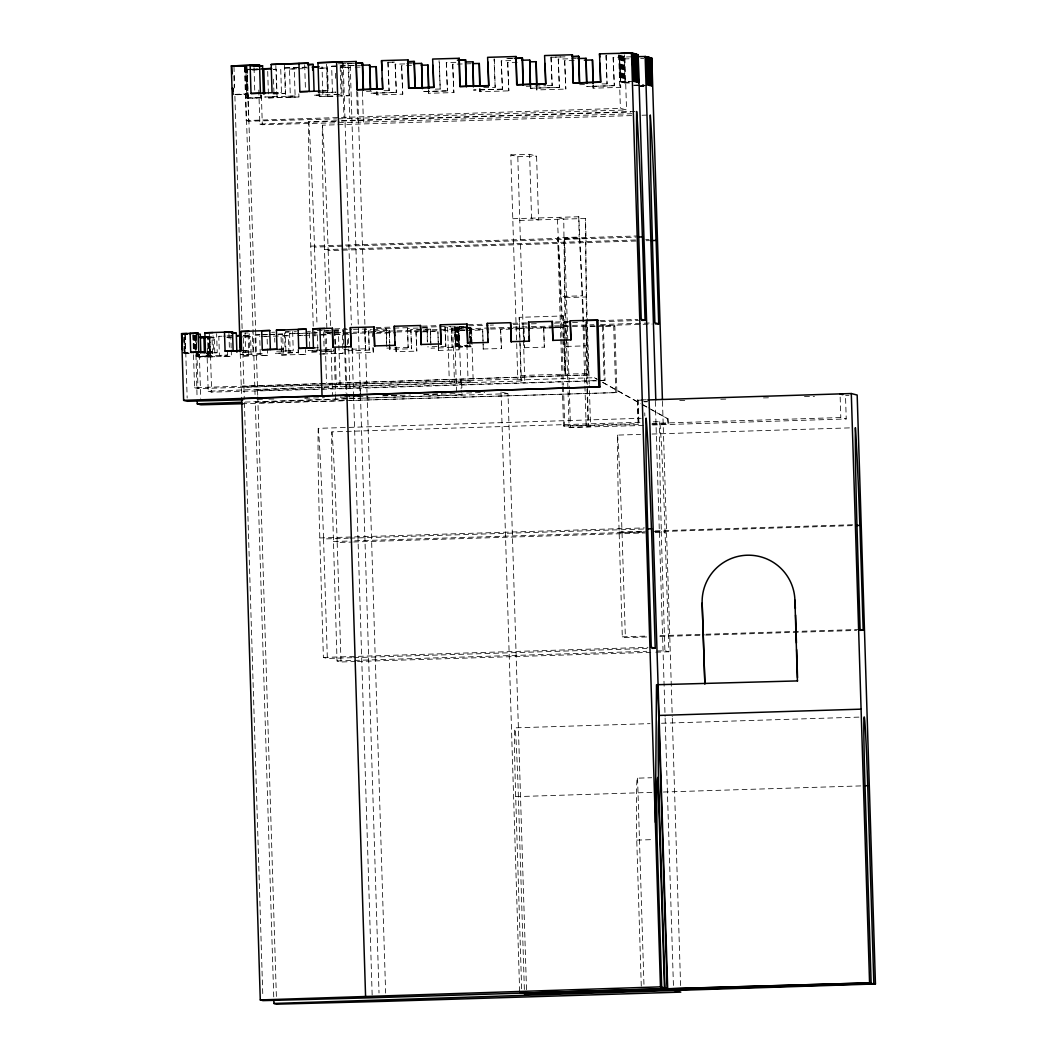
<?xml version="1.0" encoding="UTF-8"?>
<svg xmlns="http://www.w3.org/2000/svg" width="1057" height="1057" viewBox="0 0 1057 1057"><rect width="100%" height="100%" fill="white"/><g stroke="black" fill="none" stroke-linecap="round" stroke-linejoin="round"><path stroke-width="0.75" stroke-dasharray="5 3.75" d="M565.151 342.864L565.495 374.218L563.46 315.951L519.198 317.338L520.929 379.886L594.483 377.719L597.311 379.304M563.46 315.951L565.046 374.112L563.341 339.469M251.249 69.207L244.973 69.445L258.516 69.154M252.808 69.154L257.512 68.982M307.31 67.252L294.242 67.727L295.114 96.015L285.707 96.253L284.835 67.978L306.081 67.186M354.254 65.521L341.054 66.01L341.926 94.284L332.519 94.522L331.647 66.247L356.685 65.362M273.353 69.392L276.221 69.286L277.093 97.574L268.518 97.891L267.646 69.617M268.518 97.891L290.358 97.323L289.486 69.035L296.634 68.771M318.329 68.295L326.904 67.965L327.776 96.253L319.214 96.57L319.069 91.853M340.209 67.714L348.784 67.397L349.656 95.685L341.081 96.002L340.209 67.714L353.884 67.357M273.367 92.791L281.453 92.487L280.634 65.772M328.278 90.757L320.35 91.061L328.278 90.757L327.445 64.054M273.591 93.875L285.284 93.478L284.399 65.19M318.051 92.725L336.007 92.157L318.818 92.606M295.114 96.015L264.673 97.033L274.067 96.795L273.486 77.941M338.755 94.403L313.493 95.236L322.9 94.985L322.028 66.71M290.358 97.323L298.933 97.006L298.84 93.862M244.55 67.159L246.202 120.564L620.38 108.343L626.537 109.941L624.832 54.911M258.806 90.096L259.863 124.092L339.693 121.145M341.319 121.079L630.738 111.976M242.41 352.166L245.62 352.087L245.039 333.047L247.972 332.942M271.715 332.321L274.648 332.202M285.892 351.03L285.298 332.004L292.657 331.726L293.238 350.765L278.374 351.228M307.468 331.422L310.414 331.303M319.32 350.158L324.142 350.039L323.548 331L330.894 330.722M227.374 351.981L227.466 355.152L219.394 355.363L218.812 336.324L225.352 336.086M231.906 335.835L226.991 336.02L231.787 335.941M248.144 335.333L243.242 335.518L248.144 335.333L248.739 354.372L240.679 354.571L263.655 353.818L255.583 354.029L255.001 334.99L259.89 334.805M261.528 334.752L268.055 334.501M269.694 334.448L274.582 334.263L274.833 342.191M298.14 349.365L298.233 352.549L290.173 352.747L289.578 333.708L317.364 332.783L317.946 351.809L309.886 352.021L333.417 351.241L333.312 348.07M330.669 332.189L324.75 332.413L332.823 332.202M206.511 336.866L211.981 336.668L212.576 355.707L204.503 355.905L227.466 355.152M263.061 334.778L267.963 334.607M269.588 334.541L274.49 334.356M282.655 334.065L276.128 334.303L282.655 334.065L283.25 353.091L275.177 353.302L298.233 352.549M297.638 333.51L317.364 332.783M334.237 332.149L338.465 332.004L340.156 386.36L208.203 391.222L207.027 353.342M206.987 337.923L214.333 337.645L214.928 356.685L207.568 356.962L207.423 352.206M227.902 337.328L230.836 337.223L231.179 348.321M243.823 356.011L251.183 355.733L250.588 336.707L243.242 336.972L243.823 356.011L267.659 355.311L267.461 348.969M261.185 336.496L267.064 336.271L267.408 347.383M281.638 355.033L288.997 354.756L288.402 335.716L281.056 335.994L281.638 355.033L305.737 354.32L305.592 349.55M297.797 335.558L303.676 335.333M319.531 354.042L326.877 353.765L326.283 334.725L299.422 335.518M335.307 344.106L335.016 334.58L342.362 334.303L342.957 353.342L335.598 353.619L335.36 345.692M206.974 351.875L213.527 351.637L212.986 334.184M243.678 350.528L249.69 350.303L249.148 332.849M278.533 349.246L285.073 348.995L284.478 329.956M206.604 353.104L217.227 352.747L216.632 333.708M245.62 352.087L252.98 351.809L252.385 332.77M324.142 350.039L331.488 349.761L308.063 350.462L317.708 350.211M231.232 349.907L231.43 356.249L224.084 356.526L223.978 353.355M267.659 355.311L260.313 355.588L259.718 336.549M305.737 354.32L298.378 354.597L298.233 349.827M193.523 354.756L194.554 387.694L588.392 374.944L586.714 320.588M322.359 387.39L254.909 389.888L257.578 390.575L319.558 388.95M323.997 387.338L524.748 380.877L517.798 156.713L510.808 154.903L517.771 379.067L524.748 380.877M245.065 402.096L461.314 394.842L461.169 390.231M273.737 996.87L255.292 402.188L347.409 398.793M349.048 398.74L360.569 398.304L379.014 992.985M338.359 63.79L351.215 63.433M387.959 62.284L389.095 90.638L387.959 62.284L394.499 62.086M508.126 58.545L514.389 58.36M551.014 57.21L552.15 85.564L551.014 57.21L563.976 56.814M354.544 63.407L343.261 63.75L351.373 325.041M388.223 62.35L396.388 62.099M506.818 58.663L514.653 58.426M551.278 57.276L565.852 56.827M606.19 55.572L607.062 83.86L605.925 55.506L609.387 55.466M357.451 65.402L360.543 65.309M395.199 64.16L396.335 92.514L395.199 64.16L405.254 63.922M406.641 63.803L411.794 63.711M446.305 62.561L447.428 90.915L446.305 62.561L459.703 62.231M501.269 60.857L502.405 89.211L501.269 60.857L514.059 60.526M558.255 59.086L559.391 87.427L558.255 59.086L576.329 58.597M613.166 57.369L614.302 85.723L613.166 57.369L630.752 56.827M245.409 67.331L246.823 97.984L245.937 69.696L250.853 69.537M252.478 69.485L259.018 69.286M260.326 69.617L245.937 69.696M401.62 65.811L402.743 94.165L401.62 65.811L405.135 65.785M406.522 65.666L411.675 65.574M452.713 64.226L453.849 92.58L452.713 64.226L471.052 63.724M507.69 62.508L508.827 90.862L507.69 62.508L520.48 62.191M564.676 60.738L565.812 89.092L564.676 60.738L576.276 60.447M619.587 59.033L620.723 87.374L619.587 59.033L631.029 58.743M640.634 58.452L643.832 58.346M619.058 54.977L619.891 81.693L629.695 81.389M619.891 81.693L634.094 81.574M620.182 55.268L621.014 81.984L629.827 81.891M234.799 94.403L245.739 93.914M621.49 55.611L622.322 82.327L630.487 82.063M235.658 94.628L247.536 94.377L234.469 94.786M622.322 82.327L629.47 82.274M622.771 55.942L623.59 82.657L630.131 82.446M623.59 82.657L630.765 82.605M624.053 56.272L624.885 82.988L630.329 82.974M371.483 91.193L363.476 91.444M384.035 90.717L389.095 90.638M435.259 89.132L440.201 89.052L439.316 60.764M483.762 87.612L495.165 87.335L494.293 59.06M526.294 86.291L545.756 85.762M547.09 85.643L552.15 85.564M584.521 84.56L579.698 84.705M601.975 83.939L607.062 83.86M396.071 92.448L370.465 93.241L396.335 92.514M447.177 90.849L422.219 91.629L447.428 90.915M502.141 89.145L473.47 90.03L502.405 89.211M530.231 85.115L530.337 88.26L559.127 87.361M614.038 85.657L586.675 86.502L614.302 85.723M530.337 88.26L559.391 87.427M633.539 85.221L643.356 84.917M634.041 85.353L643.845 85.049M646.752 85.326L634.662 85.511M246.321 97.852L259.903 97.574L259.797 94.43M644.149 85.591L636.578 86M246.717 67.661L247.682 98.195L261.198 97.905L261.105 94.76M247.682 98.195L261.198 97.905M640.516 86.079L643.792 85.974M640.172 86.463L643.977 86.502M376.781 91.761L376.873 94.892L402.743 94.165M428.547 90.149L428.64 93.28L453.849 92.58M479.799 88.55L479.891 91.695L508.827 90.862M536.612 85.207L536.758 89.924L565.812 89.092M593.003 85.022L593.096 88.167L620.723 87.374M338.332 118.846L626.537 109.941M313.242 326.256L310.758 246.122A150.358 2.933 88.2 0 1 308.75 121.674L340.05 120.696M341.702 120.643L634.98 111.514M259.863 124.092L262.308 124.713L363.397 122.084L631.954 113.72M330.841 334.038L326.996 333.047L324.512 249.677A150.358 2.933 88.2 0 1 322.398 125.202L632.152 115.557M642.035 115.253L648.628 115.041M510.808 154.903L529.597 154.322L536.573 156.119L538.555 219.935L531.579 218.138L529.597 154.322M517.798 156.713L536.573 156.119M512.79 218.72L578.774 216.751L586.926 387.496M519.397 220.424L585.472 218.482L586.093 238.274A103.309 2.008 88.2 0 0 586.543 296.951L589.251 384.021M560.778 337.566L557.686 237.719L579.13 237.059A78.813 1.533 88.2 0 1 582.13 295.815L584.878 384.523M310.85 246.149L343.802 245.132M345.362 245.052L638.639 235.922M643.515 425.482L569.128 427.398L565.099 297.625A103.309 2.008 88.2 0 1 564.649 238.948L586.093 238.274M308.75 121.674A144.175 2.814 88.2 0 1 314.497 247.1L635.878 237.112M324.42 249.65L635.904 239.979M645.695 239.648L649.09 239.569M322.398 125.202A144.175 2.814 88.2 0 1 328.159 250.615L636.261 241.022M646.144 240.719L649.54 240.639M557.686 237.719A78.813 1.533 88.2 0 1 560.686 296.488L582.13 295.815M565.099 297.625L586.543 296.951M334.765 328.859L346.3 328.489M375.962 327.578L392.438 327.062M422.087 326.137L438.563 325.622M468.225 324.697L484.701 324.182M512.711 323.31L527.535 322.847M555.546 321.975L568.732 321.566M600.032 320.588L637.926 319.412M317.179 330.511L323.772 330.299M333.655 329.995L351.783 329.427M353.434 329.388L366.607 328.965M376.49 328.661L407.804 327.683M422.628 327.221L450.639 326.349M468.766 325.794L488.532 325.173M490.184 325.12L493.474 325.028M513.253 324.407L529.729 323.891M531.367 323.838L536.309 323.693M554.436 323.125L570.912 322.61M572.564 322.557L577.505 322.411M600.574 321.685L638.468 320.509M333.721 330.722L343.314 330.418L343.512 336.76M364.678 329.692L365.484 348.784L364.678 329.692L371.456 329.546M372.87 329.44L386.201 329.084L386.743 346.537M407.54 328.357L408.134 347.396L407.54 328.357L427.094 327.815L427.53 342.085M445.01 327.194L445.829 346.286L445.01 327.194L466.375 326.521M456.545 392.002L454.523 326.957L455.62 346.128L455.038 327.089L465.582 326.758M455.038 327.089L456.307 346.3L455.726 327.26L465.556 327.181M456.188 327.379L457.1 346.511L456.505 327.472L464.552 327.366M457.007 327.604L457.602 346.63L457.324 327.683L469.955 327.445L470.444 343.314M464.935 330.59L458.262 330.722L458.857 349.761L458.236 327.921L470.801 327.67L471.197 340.367M333.616 332.083L344.053 331.766M368.642 331L369.223 350.039L368.642 331L389.412 330.418L389.808 343.102M410.882 329.678L411.477 348.718L410.882 329.678L430.437 329.137L430.926 345.005M451.365 328.423L452.171 347.515L451.365 328.423L471.528 327.855L473.219 382.211L340.156 386.36M326.996 333.047L351.717 332.281M353.368 332.228L488.466 328.014M490.118 327.974L511.535 327.3M513.187 327.247L529.663 326.732M531.301 326.692L552.732 326.018M554.37 325.966L570.846 325.45M572.498 325.397L593.915 324.737M600.508 324.525L651.588 322.94M334.131 333.933L375.327 332.651M376.966 332.598L395.093 332.03M396.745 331.99L421.452 331.211M423.104 331.158L441.231 330.603M442.87 330.55L467.59 329.784M469.242 329.731L489.008 329.11M490.659 329.057L530.191 327.829M531.843 327.776L553.26 327.115M554.912 327.062L597.747 325.728M599.398 325.675L652.116 324.037M602.49 325.979L603.402 326.203L605.08 380.573L604.168 380.335L602.49 325.979L614.83 325.913L616.905 392.583L245.013 403.655M519.331 328.674L552.573 327.762M554.212 327.71L564.042 327.406M375.777 333.299L395.728 332.744M415.996 332.043L416.802 351.135L415.996 332.043L437.902 331.422L438.496 350.462L437.902 331.422M466.335 330.471L482.679 330.035L483.274 349.074L482.679 330.035M500.595 329.414L501.414 348.506L500.595 329.414L523.836 328.753L524.417 347.793L523.836 328.753M543.721 328.066L544.315 347.106L543.721 328.066L565.799 327.379L566.605 346.471M566.393 346.419L586.503 345.85L585.697 326.758L595.355 326.454M596.954 326.415L614.83 325.913M182.438 352.787L189.163 352.668M183.337 353.012L188.45 352.946M183.759 337.381L184.248 353.249L189.401 353.183M184.645 337.619L185.134 353.474L188.344 353.382M185.134 353.474L188.688 353.461M365.484 348.784L343.895 349.457M408.359 347.449L386.796 348.123M445.829 346.286L427.675 346.855M455.356 346.062L467.419 345.679M456.056 346.234L468.119 345.864M456.769 346.419L468.846 346.049M457.602 346.63L469.982 346.339L469.955 327.445M457.324 327.683L458.474 346.868L470.537 346.485M458.236 327.921L459.333 347.079L471.686 346.788L471.25 341.953M369.448 350.092L347.845 350.765M389.637 344.635L389.782 349.391L411.688 348.77M452.171 347.515L431.031 348.176M207.436 348.123L207.687 356.05L196.113 356.315L196.325 351.651M214.333 337.645L209.801 337.712L210.396 356.751L209.471 337.632L209.537 356.526L207.952 337.236L208.546 356.275L197.329 356.632L197.223 353.448M197.831 353.606L197.936 356.777L209.141 356.434M197.936 356.777L210.066 356.671M198.756 353.844L199.178 357.107L210.396 356.751M352.536 348.308L352.681 353.078L373.293 352.496L373.147 347.74M395.952 346.96L396.111 351.717L416.802 351.135M438.272 350.409L459.082 349.827M483.049 349.008L501.414 348.506M524.206 347.727L544.527 347.158M520.784 375.486L586.939 373.557L585.472 218.482M588.392 374.944L241.26 386.36L243.929 387.047L318.95 385.092M517.771 379.067L320.588 385.039M194.554 387.694L198.003 388.593L468.053 380.877L473.219 382.211M604.168 380.335L321.196 388.91M208.203 391.222L211.651 392.121L349.959 388.514L596.848 380.824M598.5 380.771L605.08 380.573M358.508 396.349L340.539 396.851M383.083 395.582L399.467 395.08M424.042 394.314L442.064 393.746M466.639 392.993L484.661 392.424M340.499 397.247L367.862 396.388M382.66 395.926L410.592 395.054M423.738 394.644L456.598 393.627L462.068 395.041L461.922 390.429M360.054 393.6L360.199 398.212L508.021 393.719L526.518 990.039M616.905 392.583L346.035 400.59M637.424 400.035L638.19 400.233L638.93 423.831L638.164 423.632L637.424 400.035L647.241 399.731M638.19 400.233L648.047 399.929M643.634 401.634L646.91 401.541M679.743 400.511L688.133 400.326M720.768 399.242L729.158 399.044M763.445 397.908L771.835 397.709M804.469 396.626L814.498 396.388M845.692 395.41L848.969 395.318M644.4 401.845L647.677 401.739M352.073 657.692L327.353 658.458L323.389 657.428L319.809 538.013A130.923 2.55 88.2 0 1 318.263 428.349L641.189 418.295M355.839 661.523L341.015 661.986L337.038 660.955L333.47 541.541A130.923 2.55 88.2 0 1 331.911 431.864L640.014 422.272M653.2 421.862L659.793 421.664A125.624 2.444 88.2 0 1 665.064 532.292L668.883 651.773L652.407 652.288M562.311 386.677L563.526 425.958L638.164 423.632M563.526 425.958L640.568 424.597M652.063 423.421L840.804 417.541L846.234 418.955L845.547 396.93M651.944 424.253L668.196 423.738L668.05 418.863L648.245 407.791M569.128 427.398L590.572 426.737L589.304 385.66M652.565 424.98L846.234 418.955M646.712 636.961L625.387 637.635L622.296 636.829L619.138 532.015A130.011 2.537 88.2 0 1 617.579 435.101L640.529 434.387M652.01 434.031L850.449 427.86M319.676 537.973L644.4 527.905M318.263 428.349A125.624 2.444 88.2 0 1 323.534 538.964L348.361 538.224M349.893 538.145L644.929 528.989M619.045 531.988L645.378 531.195M655.129 530.865L856.936 524.602M333.338 541.501L348.295 541.078M354.756 540.827L644.876 531.843M654.613 531.499L661.352 531.327A130.923 2.55 88.2 0 1 659.793 421.664M617.579 435.101A124.885 2.431 88.2 0 1 622.031 532.754L645.1 532.067M654.825 531.737L853.382 525.593M331.911 431.864A125.624 2.444 88.2 0 1 337.183 542.492L352.126 542.056M353.659 541.977L645.404 532.926M655.181 532.596L665.183 532.318M622.296 636.829L646.897 636.063M660.017 635.653L704.292 634.279M705.931 634.226L860.094 629.43M659.832 636.552L704.107 635.178M705.746 635.125L856.632 630.434M323.389 657.428L647.967 647.32M353.712 657.639L646.99 648.509M337.038 660.955L646.792 651.31M656.674 651.006L664.919 650.755L668.883 651.773M357.491 661.471L650.768 652.341M521.656 988.797L515.697 796.648A68.784 1.334 88.2 0 1 514.891 727.837L650.015 723.635M661.55 723.265L859.275 717.108M641.282 986.181L636.75 840.117A179.003 3.488 88.2 0 1 637.556 778.163L651.667 777.727M515.697 796.648L653.49 792.327M663.373 792.023L865.022 785.774M636.75 840.117L653.992 839.575M252.253 70.013L258.41 69.854M273.089 69.366L276.221 69.286M289.486 69.035L307.111 68.586M320.496 68.137L326.904 67.965M355.231 67.225L360.08 67.106M272.798 93.796L285.284 93.478M277.093 97.574L298.933 97.006M327.776 96.253L335.598 96.042M337.157 96.002L349.656 95.685M319.214 96.57L337.963 96.081M246.202 120.564L248.659 121.198L336.707 118.899M245.039 333.047L248.197 332.968M285.298 332.004L296.383 331.713M323.548 331L330.524 330.815M226.779 337.408L231.721 337.275M242.357 336.919L250.588 336.707M264.646 336.417L288.402 335.716M319.782 334.897L326.283 334.725M335.016 334.58L348.268 334.157L348.678 347.33M202.508 353.13L217.227 352.747M243.308 352.06L252.98 351.809M276.709 351.188L293.238 350.765M207.568 356.962L231.43 356.249M322.742 353.963L342.957 353.342M304.654 397.789L307.917 397.696M268.914 399.15L273.816 399.017M304.839 398.212L324.433 397.696M344.41 400.629L257.961 402.889L255.292 402.188M331.647 66.247L341.054 66.01M284.835 67.978L294.242 67.727M272.059 92.725L281.453 92.487M289.578 333.708L296.026 333.55M255.001 334.99L259.837 334.858M218.812 336.324L222.036 336.245M203.922 336.879L211.981 336.668M315.039 347.819L318.263 347.74M278.625 349.167L285.073 348.995M241.617 350.514L249.69 350.303M207.08 351.809L213.527 351.637M325.345 351.452L333.417 351.241M624.885 82.988L624.542 54.845M593.096 88.167L593.254 85.089M536.758 89.924L536.864 85.273M495.165 87.335L494.029 58.994M479.891 91.695L480.05 88.616M440.201 89.052L439.065 60.698M428.64 93.28L428.798 90.215M376.873 94.892L377.045 91.827M578.774 216.751L579.13 237.059M314.497 247.1L317.034 325.609M328.159 250.615L330.577 325.86M471.528 327.855L471.581 343.604M427.094 327.815L427.305 342.032M430.437 329.137L430.714 344.939M594.483 377.719L596.861 379.186M469.982 346.339L469.083 327.221M459.333 347.079L459.029 328.119L461.116 388.685M386.201 329.084L386.532 346.485M389.412 330.418L389.584 343.049M372.698 333.457L372.579 336.575M343.314 330.418L343.631 347.819M649.209 408.464L668.05 418.863M389.782 349.391L389.861 344.688M396.111 351.717L396.177 347.013M668.196 423.738L667.601 418.744M373.293 352.496L372.923 347.674M352.681 353.078L352.747 348.374M502.366 392.253L508.021 393.719M590.572 426.737L588.577 426.222L587.322 386.003M195.519 337.275L197.078 397.366M207.687 356.05L207.225 352.787M208.546 356.275L207.608 337.157M354.716 396.798L353.593 396.507L372.196 996.13M184.248 353.249L184.103 337.474M661.206 531.288L664.919 650.755M622.031 532.754L625.387 637.635M323.534 538.964L327.353 658.458M337.183 542.492L341.015 661.986M602.979 382.475L641.163 403.827M642.59 404.62L646.831 406.998M602.53 382.357L640.727 403.721M642.141 404.501L647.796 407.672M519.198 317.338L521.365 380.005M563.262 337.817L557.316 217.412L563.764 219.076L565.125 341.213M840.17 397.102L840.804 417.541M662.475 401.343L672.252 716.527M672.305 718.179L680.748 990.462M655.3 401.343L665.078 716.421M665.13 718.073L673.573 990.25M644.744 412.851L644.849 415.996M637.648 400.101L638.388 423.698M623.392 56.1L624.225 82.816M622.097 55.77L622.93 82.486M620.829 55.44L621.661 82.155M619.561 55.109L620.393 81.825M618.728 54.938L620.38 108.343M637.556 778.163L643.977 985.243M613.694 325.622L615.769 392.292M585.855 321.989L587.481 374.707M586.939 373.557L587.282 384.391M586.979 389.095L588.128 426.103M584.931 386.162L586.159 425.601M564.649 238.948L567.807 340.737M567.86 342.389L569.287 388.355M569.327 389.993L570.503 427.755M560.686 296.488L561.954 337.553M562.007 339.191L563.434 385.197M563.487 386.836L564.702 426.262M560.831 339.205L562.258 385.039M530.495 85.181L530.588 88.326M524.364 989.484L518.379 796.542A68.784 1.334 88.2 0 0 514.891 727.837M501.044 391.922L519.7 993.184M470.299 327.538L470.801 343.406M466.93 344.648L468.053 380.877M461.684 382.726L461.883 388.884M452.766 328.436L454.457 382.793M447.6 327.115L449.291 381.471M362.445 91.338L363.397 122.084M357.689 91.933L367.004 392.332M367.056 393.878L385.646 993.065M356.698 91.351L357.61 120.485M350.25 65.56L360.477 395.226M359.816 385.897L360.001 392.055M348.044 63.539L349.748 118.556M352.087 348.044L353.54 394.961M342.296 63.552L343.948 116.957M348.731 348.982L349.959 388.514M347.502 339.654L347.753 347.594M345.507 349.603L346.907 394.776M344.635 348.982L345.996 392.887M335.413 73.303L335.611 79.579M326.547 64.186L327.432 92.474M334.62 330.63L336.298 384.986M334.118 348.348L335.479 392.253M335.531 393.878L335.69 398.753M331.079 348.704L332.545 395.86M324.856 330.114L326.494 382.832M314.827 331.145L315.012 337.487M304.68 64.768L305.46 89.898M309.291 332.981L309.78 348.85M275.837 65.521L276.709 93.796M261.409 95.592L262.308 124.713M260.669 94.654L260.762 97.799M254.037 67.661L254.763 91.219M257.723 395.186L247.246 70.026L248.118 98.314M257.776 396.732L276.406 997.557M246.942 66.168L248.659 121.198M246.281 67.556L247.113 94.271M244.92 67.199L255.054 394.499M233.98 66.604L234.654 87.969M234.905 96.187L242.145 329.533M242.859 352.536L244.312 399.361M244.405 402.651L262.863 997.332M233.874 75.932L234.218 86.925M240.243 353.487L241.643 398.674M228.933 333.47L229.422 349.338M209.973 337.764L211.651 392.121M209.286 333.986L209.881 353.012M199.363 354.399L200.724 398.304M199.086 353.936L199.178 357.107M198.214 353.712L198.32 356.883M196.734 337.593L196.879 342.349M196.311 334.237L198.003 388.593M196.1 334.184L196.589 350.039M195.809 335.677L196.272 350.065M195.268 335.545L196.021 353.144M194.924 335.452L195.373 349.722M194.316 335.294L194.765 349.576M194.012 335.214L194.448 349.497M193.418 335.056L193.867 349.338M193.114 334.977L193.603 350.845M192.916 334.99L193.471 353.104M185.2 334.607L187.168 398.027M184.883 334.527L185.477 353.567"/><path stroke-width="1.5" d="M655.366 822.346L656.503 684.738L797.625 680.919M240.19 351.849L231.311 65.917L259.546 64.979L260.418 93.267L251.011 93.505L250.139 65.217M251.011 93.505L272.059 92.725L271.173 64.451L298.959 63.42L308.367 63.182L309.252 91.47M318.87 91.008L317.985 62.72L356.183 61.491L357.055 89.779L382.674 88.986L382.33 77.98M259.546 64.979L231.311 65.917M308.367 63.182L271.173 64.451M342.243 61.927L317.985 62.72M253.984 66.089L262.559 65.759L263.444 94.047M307.534 64.649L313.242 64.437L314.074 91.153M261.158 68.956L271.689 68.56L263.788 68.745L264.567 93.888M312.211 67.067L318.752 66.829M298.959 63.42L299.844 91.708L320.35 91.061M242.78 399.837L187.261 401.277L183.627 400.339L181.553 333.668L198.174 333.14L198.769 352.179L190.709 352.391L190.115 333.351M198.174 333.14L189.864 333.497M190.709 352.391L205.468 351.849L204.873 332.81L232.553 331.872L233.148 350.911L225.088 351.122L224.494 332.083L232.553 331.872M225.088 351.122L241.617 350.514L241.036 331.475L269.773 330.497L270.354 349.537L262.295 349.748L261.7 330.709L269.773 330.497M262.295 349.748L277.013 349.206L276.419 330.167L306.186 329.163L306.768 348.202L298.708 348.4L298.114 329.361L306.186 329.163M298.708 348.4L313.427 347.859L312.832 328.819L319.967 328.555L332.426 328.238L333.021 347.277M324.816 328.476L312.832 328.819M231.866 333.351L236.279 333.193L236.874 352.232M201.015 336.985L203.922 336.879L204.411 352.734M236.808 335.664L240.084 335.531L240.481 348.229M236.689 335.756L239.965 335.637M198.769 352.179L205.335 351.941M233.148 350.911L242.172 350.58M270.354 349.537L276.894 349.299M306.768 348.202L314.946 347.898M183.627 400.339L599.993 386.902L597.918 320.231L570.238 320.773L570.833 339.799M599.993 386.902L241.643 398.674L260.286 999.935L262.955 1000.622L372.249 997.768L667.139 988.586L657.731 685.055M197.183 400.616L197.276 403.866L241.762 402.228M260.286 999.935L660.466 986.868L667.694 988.731L871.127 982.851L865.022 785.774A68.784 1.334 88.2 0 1 864.216 716.963A68.784 1.334 88.2 0 1 867.705 785.668L873.835 983.552L875.447 983.961L857.174 395.054L851.295 393.534L648.047 399.929M273.842 1000.16L273.948 1003.463L875.447 983.961M382.674 88.986L381.537 60.632L407.949 59.879L408.821 88.167L433.78 87.387L433.093 65.389M433.78 87.387L432.643 59.047L459.2 58.294L460.072 86.568L471.224 86.225M488.017 62.112L488.744 85.683L487.607 57.329L516.054 56.523L516.939 84.798L545.729 83.899L545.095 63.473M545.729 83.899L544.593 55.559L572.405 54.766L573.277 83.054M600.059 63.341L600.64 82.195L599.504 53.841L632.086 53.009L633.46 81.415L632.588 53.127L620.644 53.365M629.946 53.392L633.209 53.299L634.742 81.746L633.856 53.458L634.517 53.63L636.01 82.076L635.125 53.788L635.799 53.96L637.305 82.406L636.42 54.118L633.156 54.224M235.552 66.062L246.228 65.983L242.965 66.089M631.861 53.894L635.799 53.96M632.178 54.449L637.08 54.29L638.494 82.71L638.164 54.581L667.694 988.731M355.984 63.288L362.604 63.156L363.436 89.871M407.566 61.676L414.37 61.544L415.19 88.26M458.791 60.09L465.622 59.945L466.454 86.661M515.961 58.307L522.475 58.175L523.307 84.89M572.075 56.563L578.813 56.417L579.646 83.133M356.156 63.354L362.604 63.156M407.83 61.742L414.37 61.544M457.404 60.196L465.622 59.945M514.653 58.426L522.475 58.175M573.964 56.576L578.813 56.417M361.52 65.204L369.844 65.019L370.571 88.59M413.168 63.605L421.598 63.407L422.377 88.55M466.018 61.953L472.862 61.821L473.589 85.379M521.63 60.223L529.716 60.051L530.495 85.181M577.954 58.545L586.054 58.294L586.833 83.437M637.146 56.629L645.748 56.536L647.122 84.943L646.871 56.827L648.39 85.273L647.518 56.986L648.166 57.157L649.659 85.604L648.787 57.316L644.902 57.263M646.184 57.593L649.447 57.488L650.953 85.934L650.081 57.646L650.742 57.818L652.156 86.238L651.825 58.095L662.422 399.691M369.646 66.816L376.252 66.683L376.939 88.682M421.228 65.204L428.019 65.072L428.759 88.643M472.439 63.605L479.27 63.473L479.957 85.472M529.61 61.834L536.137 61.702L536.864 85.273M584.376 60.196L592.475 59.945L593.202 83.516M648.007 58.056L651.825 58.095M356.183 61.491L356.804 89.713L382.423 88.92M407.949 59.879L408.57 88.101L433.515 87.321M459.2 58.294L459.821 86.502L488.493 85.617M516.054 56.523L516.675 84.732L545.478 83.833M600.389 82.129L573.013 82.988L572.405 54.766M474.408 86.119L488.744 85.683M574.889 83.001L600.64 82.195M637.437 237.045L642.471 236.913L645.061 320.297L641.758 320.403M651.086 240.56L656.12 240.441L658.709 323.825L655.419 323.931M350.356 327.617L351.162 346.709L350.356 327.617L374.033 326.943L374.614 345.983L374.033 326.943M394.988 342.164L395.08 345.335L394.274 326.243L420.514 325.49L421.096 344.529L420.514 325.49M440.32 324.816L441.126 343.908L440.32 324.816L467.049 324.05L467.643 343.076L467.049 324.05M487.99 339.271L488.096 342.442L487.277 323.35L510.623 322.689L511.218 341.728L510.623 322.689M529.213 336.403L529.359 341.16L528.553 322.068L552.309 321.394L552.903 340.433L552.309 321.394M597.918 320.231L585.803 320.35M181.553 333.668L186.653 333.589M182.359 340.169L182.161 333.827L186.97 333.668M186.257 333.959L183.059 334.052L187.208 334.197M200.328 337.13L205.137 336.972M199.601 337.394L206.009 337.196M199.945 337.487L206.353 337.289M200.553 337.645L205.732 337.593M351.162 346.709L332.796 347.211L332.426 328.238M374.403 345.916L395.08 345.335M420.884 344.476L441.126 343.908M467.419 343.023L488.096 342.442M510.993 341.662L529.359 341.16M552.679 340.367L571.057 339.865L570.238 320.773M648.113 528.857L651.522 528.791L655.234 648.245L651.931 648.351M856.553 525.461L859.936 525.382L863.186 630.223L859.909 630.329M861.085 709.155L659.211 715.43L658.63 720.834A205.507 4.003 88.2 0 0 658.445 777.661L664.972 988.031M864.401 785.774L867.705 785.668M871.127 982.851L519.7 993.184M873.835 983.552L524.523 994.426L526.677 994.981M251.632 66.049L262.559 65.759M308.446 64.569L313.242 64.437M197.633 334.197L200.275 334.131L200.87 353.17M231.377 333.325L236.279 333.193M257.353 399.017L262.255 398.885M243.374 403.695L200.922 404.805L197.276 403.866M318.884 66.789L312.621 66.948L312.713 70.092M299.844 91.708L307.679 91.51M276.419 330.167L284.478 329.956M241.036 331.475L249.095 331.264M204.873 332.81L212.946 332.598M648.787 57.316L649.447 57.488M599.504 53.841L599.861 57.052M586.054 58.294L586.582 83.371M592.475 59.945L592.951 83.45M529.716 60.051L530.231 85.115M536.137 61.702L536.612 85.207M472.862 61.821L473.377 86.885M479.27 63.473L479.706 85.406M421.598 63.407L422.126 88.484M428.019 65.072L428.495 88.577M381.537 60.632L382.092 70.132M376.252 66.683L376.688 88.616M233.161 94.456L232.474 88.035M642.471 236.913L642.379 236.887A144.175 2.814 88.2 0 0 636.618 111.461A150.358 2.933 88.2 0 0 638.732 235.949L641.229 319.306L645.061 320.297M656.12 240.441L656.027 240.415A144.175 2.814 88.2 0 0 650.28 114.988A150.358 2.933 88.2 0 0 652.38 239.477L654.878 322.834L658.709 323.825M840.064 393.957L842.786 394.657M528.553 322.068L529.015 330.048M487.277 323.35L487.792 332.929M394.274 326.243L394.79 335.822M859.936 525.382L859.83 525.355A124.885 2.431 88.2 0 0 855.377 427.702A130.011 2.537 88.2 0 0 856.936 524.602L860.094 629.43L863.186 630.223M651.522 528.791L651.403 528.764A125.624 2.444 88.2 0 0 646.131 418.136A130.923 2.55 88.2 0 0 647.69 527.8L651.257 647.228L655.234 648.245M702.152 603.045L704.874 683.813L702.152 603.045A46.416 46.402 -75.5 0 1 747.088 555.216A46.416 46.402 -75.5 0 1 794.904 600.151L795.379 608.449M673.573 990.25L680.8 992.113L385.897 1001.296L276.617 1004.15L273.948 1003.463M851.295 393.534L869.554 982.442M795.591 615.042L796.449 643.039M796.661 649.632L797.533 677.629M794.904 600.151L797.414 680.867M645.153 56.378L655.802 399.837M664.457 987.899L657.93 777.529A179.003 3.488 88.2 0 0 657.124 839.483L661.708 987.185M631.491 52.85L660.466 986.868M596.795 319.941L598.857 386.611M578.562 56.351L579.395 83.067M522.224 58.109L523.056 84.824M465.357 59.879L466.19 86.595M414.106 61.478L414.939 88.193M369.58 64.953L370.36 90.096M362.353 63.09L363.172 89.805M336.588 62.033L345.454 347.964M346.907 394.776L365.563 996.051M319.967 328.555L322.028 395.226M232.976 88.167L233.069 91.312M231.787 66.036L232.038 73.898M181.844 333.748L182.346 349.603"/></g></svg>
